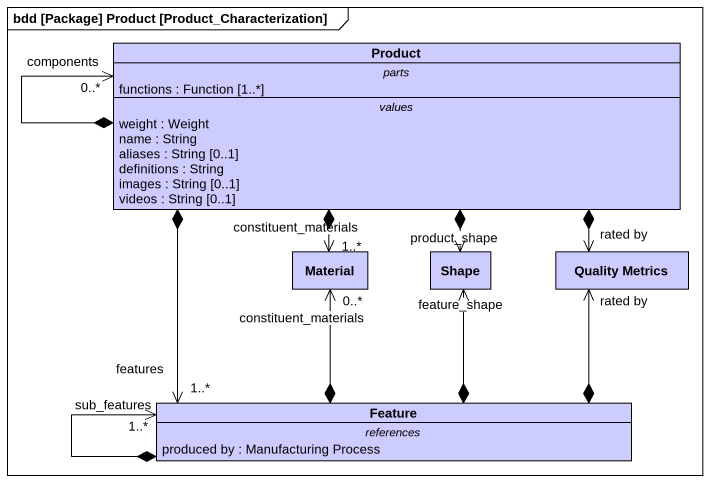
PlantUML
@startuml
mainframe bdd [Package] Product [Product_Characterization]
hide circle
hide empty members
class Product #CCCCFF {
  -- parts --
  functions : Function [1..*]
  -- values --
  weight : Weight
  name : String
  aliases : String [0..1]
  definitions : String
  images : String [0..1]
  videos : String [0..1]
}
class Material #CCCCFF
class Shape #CCCCFF
class "Quality Metrics" as Quality_Metrics #CCCCFF
class Feature #CCCCFF {
  -- references --
  produced by : Manufacturing Process
}
Product *--> "components\n0..*" Product
Product *--> "constituent_materials\n1..*" Material
Product *--> "product_shape" Shape
Product *--> "rated by" Quality_Metrics
Product *--> "features\n1..*" Feature
Feature *-up-> "constituent_materials\n0..*" Material
Feature *-up-> "feature_shape" Shape
Feature *-up-> "rated by" Quality_Metrics
Feature *--> "sub_features\n1..*" Feature
@enduml
